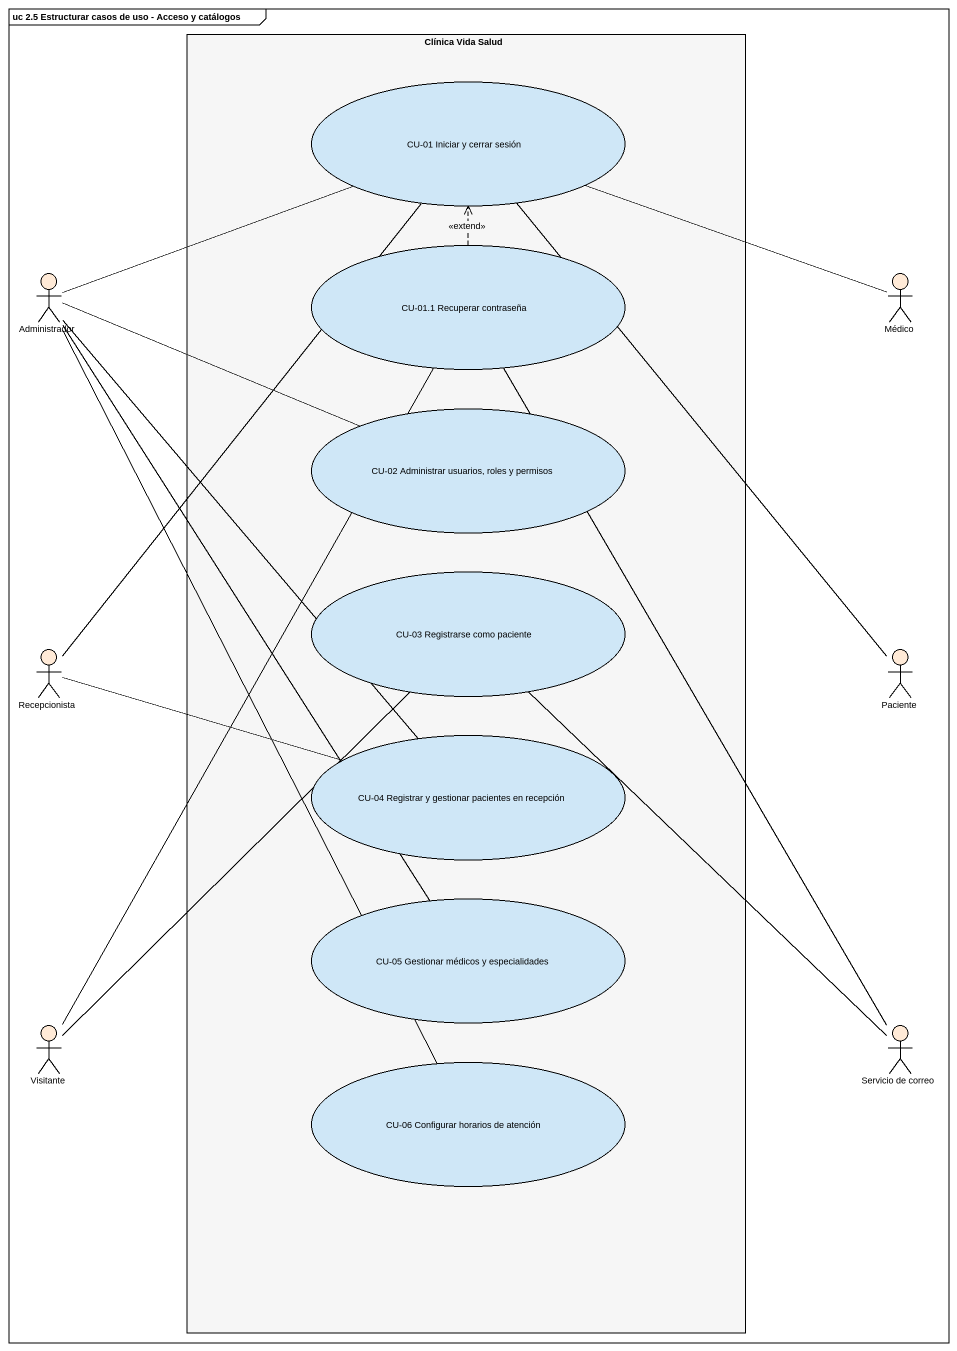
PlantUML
@startuml
mainframe uc 2.5 Estructurar casos de uso - Acceso y catálogos
rectangle "Clínica Vida Salud" as Clínica_Vida_Salud #F6F6F6 {
  usecase "CU-01 Iniciar y cerrar sesión" as CU_01_Iniciar_y_cerrar #CFE7F7
  usecase "CU-01.1 Recuperar contraseña" as CU_01_1_Recuperar_contraseña #CFE7F7
  usecase "CU-02 Administrar usuarios, roles y permisos" as CU_02_Administrar_usuarios #CFE7F7
  usecase "CU-03 Registrarse como paciente" as CU_03_Registrarse_como #CFE7F7
  usecase "CU-04 Registrar y gestionar pacientes en recepción" as CU_04_Registrar_y_gestionar #CFE7F7
  usecase "CU-05 Gestionar médicos y especialidades" as CU_05_Gestionar_médicos_y #CFE7F7
  usecase "CU-06 Configurar horarios de atención" as CU_06_Configurar_horarios #CFE7F7
}
actor Administrador #FFEAD7
actor Médico #FFEAD7
actor Recepcionista #FFEAD7
actor Paciente #FFEAD7
actor Visitante #FFEAD7
actor "Servicio de correo" as Servicio_de_correo #FFEAD7
CU_01_1_Recuperar_contraseña .up.> CU_01_Iniciar_y_cerrar : <<extend>>
Administrador -right- CU_01_Iniciar_y_cerrar
Administrador -right- CU_02_Administrar_usuarios
Administrador -- CU_04_Registrar_y_gestionar
Administrador -- CU_05_Gestionar_médicos_y
Administrador -- CU_06_Configurar_horarios
Médico -left- CU_01_Iniciar_y_cerrar
Recepcionista -up- CU_01_Iniciar_y_cerrar
Recepcionista -right- CU_04_Registrar_y_gestionar
Paciente -up- CU_01_Iniciar_y_cerrar
Visitante -up- CU_01_1_Recuperar_contraseña
Visitante -up- CU_03_Registrarse_como
Servicio_de_correo -up- CU_01_1_Recuperar_contraseña
Servicio_de_correo -up- CU_03_Registrarse_como
@enduml
